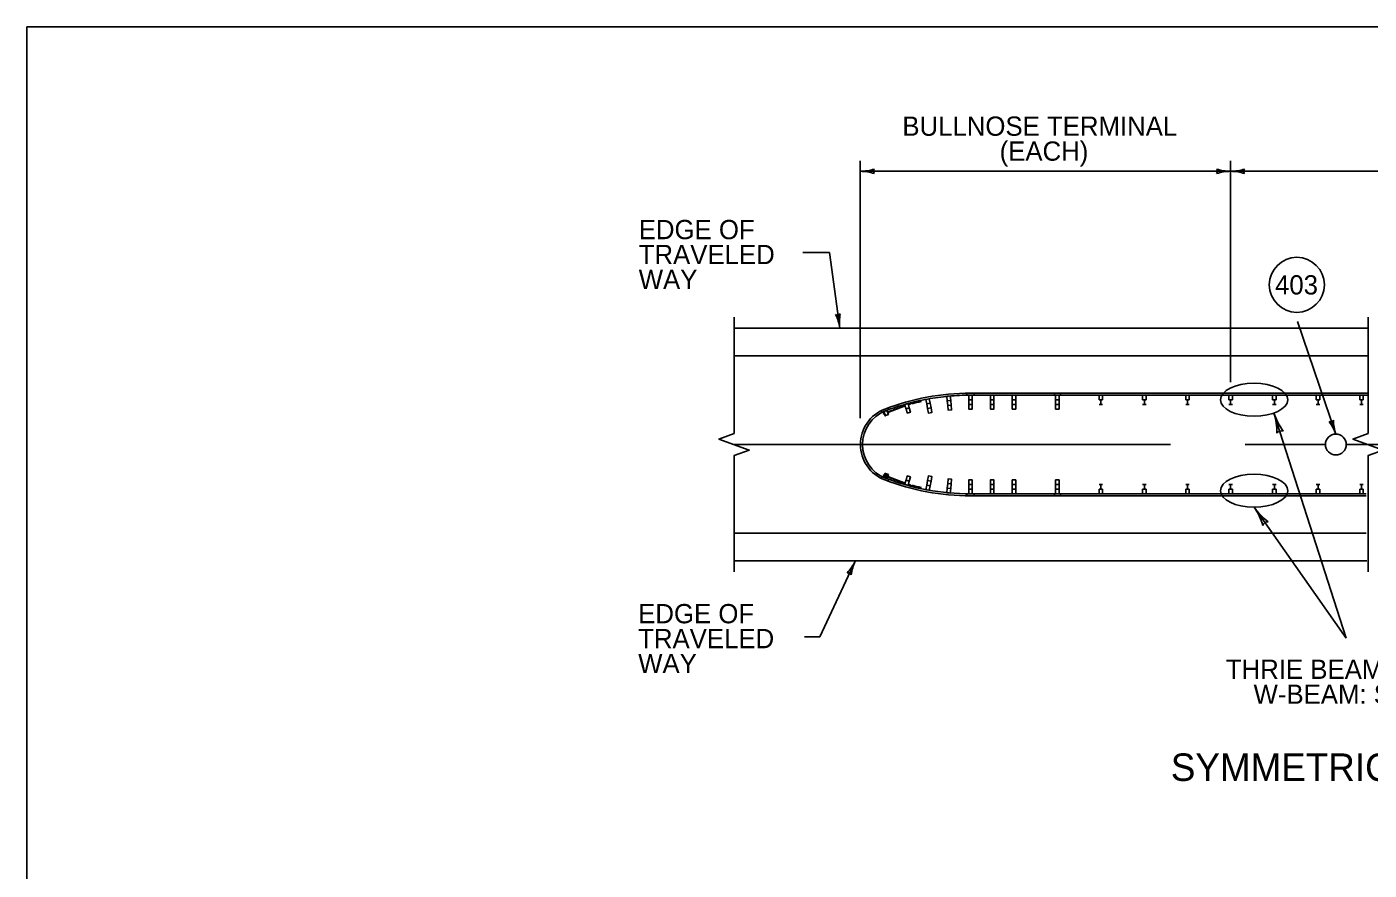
# Model space of a CAD drawing. Extents: x 503 to 668, y 143 to 243.
# Drawn here: x 502.9 to 551.67, y 212.65 to 243.29 of the extents above; entities that cross this region are included whole.
import ezdxf

# ---------------------------------------------------------------- set-up
doc = ezdxf.new("R2010")
doc.units = 0
for name, color, linetype in [('Level 1', 7, 'Continuous'), ('Level 2', 7, 'Continuous'), ('R_PL_GRAILLT_PR', 7, 'Continuous'), ('SB_PL_CUTLINE_PR', 7, 'Continuous'), ('SB_PL_INFOSTD_PT', 7, 'Continuous'), ('SB_STD_PT', 7, 'Continuous')]:
    doc.layers.add(name, color=color, linetype=linetype)

msp = doc.modelspace()

# ---------------------------------------------------------------- linework, layer by layer
at = {"layer": 'Level 1'}
for p, q in [((535.376, 229.717), (535.385, 229.674)), ((537.05, 229.908), (537.05, 229.979)), ((537.182, 229.98), (551.61, 229.98)), ((537.182, 229.909), (543.436, 229.909)), ((537.314, 229.909), (537.314, 229.98)), ((540.228, 229.909), (540.228, 229.98)), ((540.45, 229.909), (540.45, 229.98)), ((541.855, 229.909), (541.855, 229.74)), ((541.982, 229.74), (541.855, 229.74)), ((541.918, 229.74), (541.918, 229.572)), ((541.982, 229.909), (541.982, 229.74)), ((551.607, 229.909), (543.431, 229.909)), ((543.436, 229.909), (543.436, 229.74)), ((543.562, 229.74), (543.436, 229.74)), ((543.499, 229.74), (543.499, 229.572)), ((543.562, 229.909), (543.562, 229.74)), ((545.005, 229.909), (545.005, 229.74)), ((545.131, 229.74), (545.005, 229.74)), ((545.068, 229.74), (545.068, 229.572)), ((545.131, 229.909), (545.131, 229.74)), ((546.571, 229.909), (546.571, 229.74)), ((546.697, 229.74), (546.571, 229.74)), ((546.634, 229.74), (546.634, 229.572)), ((546.697, 229.909), (546.697, 229.74)), ((548.16, 229.909), (548.16, 229.74)), ((548.286, 229.74), (548.16, 229.74)), ((548.223, 229.74), (548.223, 229.572)), ((548.286, 229.909), (548.286, 229.74)), ((549.745, 229.909), (549.745, 229.74)), ((549.871, 229.74), (549.745, 229.74)), ((549.808, 229.74), (549.808, 229.572)), ((549.871, 229.909), (549.871, 229.74)), ((551.327, 229.909), (551.327, 229.74)), ((551.453, 229.74), (551.327, 229.74)), ((551.39, 229.74), (551.39, 229.572)), ((551.453, 229.909), (551.453, 229.74)), ((533.944, 229.348), (533.97, 229.281)), ((534.021, 229.229), (534.03, 229.233)), ((534.021, 229.229), (534.025, 229.22)), ((534.022, 229.307), (534.08, 229.156)), ((534.025, 229.22), (534.034, 229.224)), ((534.028, 229.238), (534.039, 229.242)), ((534.036, 229.219), (534.028, 229.238)), ((534.031, 229.232), (534.041, 229.236)), ((534.04, 229.262), (534.032, 229.259)), ((534.032, 229.259), (534.053, 229.205)), ((534.033, 229.225), (534.044, 229.229)), ((534.036, 229.219), (534.046, 229.223)), ((534.037, 229.313), (534.095, 229.162)), ((534.039, 229.242), (534.046, 229.223)), ((534.04, 229.262), (534.06, 229.208)), ((534.17, 229.289), (534.802, 229.531)), ((534.174, 229.277), (534.205, 229.302)), ((534.176, 229.275), (534.806, 229.516)), ((534.188, 229.449), (534.213, 229.382)), ((534.209, 229.288), (534.244, 229.318)), ((534.25, 229.305), (534.29, 229.334)), ((534.294, 229.32), (534.334, 229.352)), ((534.339, 229.339), (534.378, 229.368)), ((534.383, 229.354), (534.422, 229.385)), ((534.427, 229.373), (534.467, 229.402)), ((534.472, 229.388), (534.51, 229.419)), ((534.516, 229.406), (534.555, 229.436)), ((534.56, 229.423), (534.599, 229.453)), ((534.604, 229.439), (534.644, 229.47)), ((534.649, 229.457), (534.687, 229.487)), ((534.693, 229.473), (534.732, 229.504)), ((534.737, 229.491), (534.776, 229.52)), ((534.782, 229.507), (534.804, 229.524)), ((534.92, 229.577), (535.051, 229.626)), ((534.924, 229.562), (534.971, 229.596)), ((534.925, 229.561), (535.056, 229.612)), ((534.973, 229.579), (535.022, 229.615)), ((535.048, 229.64), (535.059, 229.598)), ((535.051, 229.626), (535.056, 229.612)), ((541.855, 229.572), (541.982, 229.572)), ((543.436, 229.572), (543.562, 229.572)), ((545.005, 229.572), (545.131, 229.572)), ((546.571, 229.572), (546.697, 229.572)), ((548.16, 229.572), (548.286, 229.572)), ((549.745, 229.572), (549.871, 229.572)), ((551.327, 229.572), (551.453, 229.572)), ((534.06, 229.208), (534.053, 229.205)), ((534.095, 229.162), (534.08, 229.156)), ((533.944, 226.88), (533.97, 226.947)), ((534.021, 226.999), (534.025, 227.008)), ((534.021, 226.999), (534.03, 226.996)), ((534.022, 226.922), (534.08, 227.072)), ((534.025, 227.008), (534.034, 227.005)), ((534.036, 227.01), (534.028, 226.991)), ((534.028, 226.991), (534.039, 226.987)), ((534.031, 226.997), (534.041, 226.993)), ((534.032, 226.969), (534.053, 227.023)), ((534.04, 226.966), (534.032, 226.969)), ((534.033, 227.004), (534.044, 227)), ((534.036, 227.01), (534.046, 227.006)), ((534.039, 226.987), (534.046, 227.006)), ((534.06, 227.02), (534.053, 227.023)), ((534.163, 226.922), (534.055, 226.963)), ((534.173, 226.946), (534.065, 226.988)), ((534.182, 226.971), (534.074, 227.012)), ((534.095, 227.066), (534.08, 227.072)), ((534.093, 227.061), (534.095, 227.066)), ((534.17, 226.939), (534.802, 226.697)), ((534.174, 226.951), (534.205, 226.926)), ((534.176, 226.954), (534.806, 226.712)), ((534.188, 226.78), (534.213, 226.846)), ((534.209, 226.94), (534.244, 226.91)), ((534.25, 226.924), (534.29, 226.895)), ((534.294, 226.908), (534.334, 226.876)), ((534.339, 226.889), (534.378, 226.86)), ((534.383, 226.874), (534.422, 226.843)), ((534.427, 226.855), (534.467, 226.826)), ((534.472, 226.84), (534.51, 226.809)), ((534.516, 226.823), (534.555, 226.792)), ((534.56, 226.805), (534.599, 226.775)), ((534.604, 226.79), (534.644, 226.758)), ((534.649, 226.771), (534.687, 226.741)), ((534.693, 226.755), (534.732, 226.725)), ((534.737, 226.737), (534.776, 226.708)), ((534.782, 226.722), (534.804, 226.704)), ((534.92, 226.652), (535.051, 226.602)), ((534.924, 226.666), (534.971, 226.632)), ((534.925, 226.667), (535.056, 226.617)), ((534.973, 226.649), (535.022, 226.613)), ((535.048, 226.588), (535.059, 226.631)), ((535.051, 226.602), (535.056, 226.617)), ((535.376, 226.511), (535.385, 226.554)), ((537.05, 226.321), (537.05, 226.25)), ((537.182, 226.32), (543.436, 226.32)), ((537.314, 226.32), (537.314, 226.249)), ((540.228, 226.32), (540.228, 226.249)), ((540.45, 226.32), (540.45, 226.249)), ((541.855, 226.657), (541.982, 226.657)), ((541.982, 226.488), (541.855, 226.488)), ((541.855, 226.32), (541.855, 226.488)), ((541.918, 226.488), (541.918, 226.657)), ((541.982, 226.32), (541.982, 226.488)), ((543.436, 226.657), (543.562, 226.657)), ((543.562, 226.488), (543.436, 226.488)), ((543.436, 226.32), (543.436, 226.488)), ((551.562, 226.32), (543.436, 226.32)), ((543.499, 226.488), (543.499, 226.657)), ((543.562, 226.32), (543.562, 226.488)), ((545.005, 226.657), (545.131, 226.657)), ((545.131, 226.488), (545.005, 226.488)), ((545.005, 226.32), (545.005, 226.488)), ((545.068, 226.488), (545.068, 226.657)), ((545.131, 226.32), (545.131, 226.488)), ((546.571, 226.657), (546.697, 226.657)), ((546.697, 226.488), (546.571, 226.488)), ((546.571, 226.32), (546.571, 226.488)), ((546.634, 226.488), (546.634, 226.657)), ((546.697, 226.32), (546.697, 226.488)), ((548.16, 226.657), (548.286, 226.657)), ((548.286, 226.488), (548.16, 226.488)), ((548.16, 226.32), (548.16, 226.488)), ((548.223, 226.488), (548.223, 226.657)), ((548.286, 226.32), (548.286, 226.488)), ((549.745, 226.657), (549.871, 226.657)), ((549.871, 226.488), (549.745, 226.488)), ((549.745, 226.32), (549.745, 226.488)), ((549.808, 226.488), (549.808, 226.657)), ((549.871, 226.32), (549.871, 226.488)), ((551.327, 226.657), (551.453, 226.657)), ((551.453, 226.488), (551.327, 226.488)), ((551.327, 226.32), (551.327, 226.488)), ((551.39, 226.488), (551.39, 226.657)), ((551.453, 226.32), (551.453, 226.488)), ((537.182, 226.249), (551.562, 226.249))]:
    msp.add_line(p, q, dxfattribs=at)
for points in [[(535.562, 229.755), (535.686, 229.778), (535.716, 229.612), (535.592, 229.589), (535.562, 229.755)], [(536.323, 229.866), (536.449, 229.878), (536.465, 229.71), (536.339, 229.698), (536.323, 229.866)], [(536.339, 229.698), (536.465, 229.71), (536.48, 229.542), (536.355, 229.53), (536.339, 229.698)], [(537.119, 229.909), (537.245, 229.909), (537.245, 229.74), (537.119, 229.74), (537.119, 229.909)], [(537.119, 229.74), (537.245, 229.74), (537.245, 229.572), (537.119, 229.572), (537.119, 229.74)], [(537.908, 229.909), (538.035, 229.909), (538.035, 229.74), (537.908, 229.74), (537.908, 229.909)], [(537.908, 229.74), (538.035, 229.74), (538.035, 229.572), (537.908, 229.572), (537.908, 229.74)], [(538.698, 229.909), (538.824, 229.909), (538.824, 229.74), (538.698, 229.74), (538.698, 229.909)], [(538.698, 229.74), (538.824, 229.74), (538.824, 229.572), (538.698, 229.572), (538.698, 229.74)], [(540.276, 229.909), (540.403, 229.909), (540.403, 229.74), (540.276, 229.74), (540.276, 229.909)], [(540.276, 229.74), (540.403, 229.74), (540.403, 229.572), (540.276, 229.572), (540.276, 229.74)], [(534.022, 229.309), (534.144, 229.356), (534.201, 229.209), (534.093, 229.167), (534.036, 229.314)], [(534.791, 229.571), (534.913, 229.605), (534.958, 229.443), (534.836, 229.408), (534.791, 229.571)], [(534.842, 229.41), (534.953, 229.441), (534.996, 229.289), (534.884, 229.258), (534.842, 229.41)], [(535.592, 229.589), (535.716, 229.612), (535.747, 229.447), (535.622, 229.424), (535.592, 229.589)], [(535.622, 229.424), (535.747, 229.447), (535.777, 229.281), (535.653, 229.258), (535.622, 229.424)], [(536.355, 229.53), (536.48, 229.542), (536.496, 229.374), (536.37, 229.363), (536.355, 229.53)], [(537.119, 229.572), (537.245, 229.572), (537.245, 229.403), (537.119, 229.403), (537.119, 229.572)], [(537.908, 229.572), (538.035, 229.572), (538.035, 229.403), (537.908, 229.403), (537.908, 229.572)], [(538.698, 229.572), (538.824, 229.572), (538.824, 229.403), (538.698, 229.403), (538.698, 229.572)], [(540.276, 229.572), (540.403, 229.572), (540.403, 229.403), (540.276, 229.403), (540.276, 229.572)], [(534.037, 226.915), (534.144, 226.872), (534.201, 227.02), (534.093, 227.061), (534.037, 226.915)], [(534.791, 226.658), (534.913, 226.624), (534.958, 226.786), (534.836, 226.82), (534.791, 226.658)], [(534.842, 226.818), (534.953, 226.787), (534.996, 226.939), (534.884, 226.97), (534.842, 226.818)], [(535.592, 226.639), (535.716, 226.616), (535.747, 226.782), (535.622, 226.805), (535.592, 226.639)], [(535.622, 226.805), (535.747, 226.782), (535.777, 226.947), (535.653, 226.97), (535.622, 226.805)], [(536.355, 226.698), (536.48, 226.686), (536.496, 226.854), (536.37, 226.866), (536.355, 226.698)], [(537.119, 226.657), (537.245, 226.657), (537.245, 226.825), (537.119, 226.825), (537.119, 226.657)], [(537.908, 226.657), (538.035, 226.657), (538.035, 226.825), (537.908, 226.825), (537.908, 226.657)], [(538.698, 226.657), (538.824, 226.657), (538.824, 226.825), (538.698, 226.825), (538.698, 226.657)], [(540.276, 226.657), (540.403, 226.657), (540.403, 226.825), (540.276, 226.825), (540.276, 226.657)], [(535.562, 226.473), (535.686, 226.45), (535.716, 226.616), (535.592, 226.639), (535.562, 226.473)], [(536.324, 226.362), (536.449, 226.351), (536.465, 226.518), (536.339, 226.53), (536.324, 226.362)], [(536.339, 226.53), (536.465, 226.518), (536.48, 226.686), (536.355, 226.698), (536.339, 226.53)], [(537.119, 226.488), (537.245, 226.488), (537.245, 226.657), (537.119, 226.657), (537.119, 226.488)], [(537.119, 226.32), (537.245, 226.32), (537.245, 226.488), (537.119, 226.488), (537.119, 226.32)], [(537.908, 226.488), (538.035, 226.488), (538.035, 226.657), (537.908, 226.657), (537.908, 226.488)], [(537.908, 226.32), (538.035, 226.32), (538.035, 226.488), (537.908, 226.488), (537.908, 226.32)], [(538.698, 226.488), (538.824, 226.488), (538.824, 226.657), (538.698, 226.657), (538.698, 226.488)], [(538.698, 226.32), (538.824, 226.32), (538.824, 226.488), (538.698, 226.488), (538.698, 226.32)], [(540.276, 226.488), (540.403, 226.488), (540.403, 226.657), (540.276, 226.657), (540.276, 226.488)], [(540.276, 226.32), (540.403, 226.32), (540.403, 226.488), (540.276, 226.488), (540.276, 226.32)]]:
    msp.add_lwpolyline(points, dxfattribs=at)
for centre, radius, start, end in [((537.182, 221.29), 8.69, 89.9996, 111.02), ((537.182, 221.29), 8.619, 100.4167, 105.6858), ((537.182, 221.29), 8.619, 102.0959, 104.3344), ((537.182, 221.29), 8.619, 95.2963, 100.4167), ((537.182, 221.29), 8.619, 89.9996, 95.2963), ((534.563, 228.114), 1.38, 111.1413, 248.8587), ((534.563, 228.114), 1.309, 111.1413, 248.8587), ((537.182, 221.29), 8.619, 105.6858, 111.02), ((537.182, 221.29), 8.575, 102.0959, 104.3344), ((537.182, 234.939), 8.69, 248.98, 270.0004), ((537.182, 234.939), 8.619, 248.98, 270.0004), ((537.182, 234.939), 8.619, 255.6656, 257.9041), ((537.182, 234.939), 8.575, 255.6656, 257.9041)]:
    msp.add_arc(centre, radius, start, end, dxfattribs=at)
at = {"layer": 'Level 2'}
for p, q in [((533.179, 229.067), (533.179, 238.428)), ((533.179, 238.043), (546.634, 238.043)), ((546.634, 230.381), (546.634, 238.428)), ((546.634, 238.043), (558.725, 238.043)), ((531.088, 235.088), (532.057, 235.091)), ((532.057, 235.091), (532.435, 232.347)), ((550.456, 228.493), (549.065, 232.588)), ((550.834, 221.073), (548.208, 229.258)), ((528.592, 228.114), (544.451, 228.114)), ((547.157, 228.114), (550.077, 228.114)), ((550.835, 228.114), (554.572, 228.114)), ((550.834, 221.073), (547.484, 225.837)), ((531.711, 221.124), (532.991, 223.872)), ((531.148, 221.124), (531.711, 221.124))]:
    msp.add_line(p, q, dxfattribs=at)
for points in [[(528.592, 232.748), (528.592, 228.515), (528.042, 228.314), (529.142, 227.914), (528.592, 227.714), (528.592, 223.481)], [(551.627, 232.748), (551.627, 228.515), (551.077, 228.314), (552.177, 227.914), (551.627, 227.714), (551.627, 223.481)]]:
    msp.add_lwpolyline(points, dxfattribs=at)
msp.add_circle((549.039, 233.917), 1, dxfattribs=at)
for centre, radius, start, end in [((533.179, 239.63), 1.587, 270.0061, 288.6528), ((533.179, 236.456), 1.587, 71.3312, 90), ((533.179, 236.456), 1.587, 90, 90.0122), ((533.783, 238.043), 0.127, 139.1087, 221.2254), ((546.03, 238.043), 0.127, 318.7746, 40.8913), ((546.634, 239.63), 1.587, 251.3472, 269.9939), ((546.634, 236.455), 1.587, 90, 108.6688), ((546.634, 236.456), 1.587, 90, 90.0122), ((546.634, 239.63), 1.587, 270.0061, 288.6528), ((546.634, 236.456), 1.587, 71.3312, 90), ((546.634, 236.455), 1.587, 89.9878, 90), ((547.237, 238.043), 0.127, 139.1087, 221.2254), ((532.351, 232.945), 0.127, 237.0836, 319.2003), ((530.862, 232.127), 1.587, 7.981, 26.6277), ((534.007, 232.567), 1.587, 169.3061, 187.9749), ((534.007, 232.567), 1.587, 187.9749, 187.9871), ((546.031, 228.565), 2.284, 358.9829, 17.6517), ((546.031, 228.565), 2.284, 17.6517, 17.6639), ((550.384, 229.95), 2.284, 197.6578, 216.3045), ((550.257, 229.063), 0.127, 248.3097, 330.4264), ((548.957, 227.971), 1.587, 19.2071, 37.8539), ((551.955, 229.015), 1.587, 180.5322, 199.201), ((548.471, 228.43), 0.183, 66.7604, 148.8771), ((551.955, 229.015), 1.587, 199.201, 199.2132), ((545.607, 224.543), 2.284, 15.9829, 34.6517), ((549.365, 227.141), 2.284, 214.6578, 233.3045), ((545.607, 224.543), 2.284, 34.6517, 34.6639), ((547.98, 225.127), 0.183, 83.7604, 165.8771), ((531.557, 224.551), 1.587, 315.9829, 334.6517), ((534.426, 223.192), 1.587, 154.6578, 173.3045), ((531.557, 224.551), 1.587, 334.6517, 334.6639), ((532.733, 223.326), 0.127, 23.7604, 105.8771)]:
    msp.add_arc(centre, radius, start, end, dxfattribs=at)
for centre in [(547.484, 229.74), (547.484, 226.436)]:
    msp.add_ellipse(centre, major_axis=(1.223, 0), ratio=0.489328, dxfattribs=at)
at = {"layer": 'R_PL_GRAILLT_PR'}
for p, q in [((551.627, 231.337), (528.592, 231.337)), ((551.562, 224.892), (528.592, 224.892))]:
    msp.add_line(p, q, dxfattribs=at)
at = {"layer": 'SB_PL_CUTLINE_PR'}
for p, q in [((551.627, 232.347), (528.592, 232.347)), ((551.576, 223.881), (528.592, 223.881))]:
    msp.add_line(p, q, dxfattribs=at)
at = {"layer": 'SB_PL_INFOSTD_PT'}
msp.add_circle((550.456, 228.114), 0.379, dxfattribs=at)
at = {"layer": 'SB_STD_PT'}
msp.add_lwpolyline([(502.896, 143.168), (667.897, 143.168), (667.897, 243.293), (502.896, 243.293)], close=True, dxfattribs=at)

# ---------------------------------------------------------------- texts
at = {"layer": 'SB_PL_INFOSTD_PT'}
for s, height, p in [('BULLNOSE TERMINAL', 0.7, (534.706, 239.334)), ('(EACH)', 0.7, (538.24, 238.428)), ('EDGE OF ', 0.7, (525.128, 235.576)), ('TRAVELED', 0.7, (525.128, 234.67)), ('WAY', 0.7, (525.128, 233.764)), ('403', 0.7, (548.246, 233.567)), ('EDGE OF ', 0.7, (525.108, 221.617)), ('TRAVELED', 0.7, (525.108, 220.711)), ('WAY', 0.7, (525.108, 219.806)), ('THRIE BEAM: SEE DETAIL A', 0.7, (546.46, 219.596)), ('W-BEAM: SEE DETAIL B', 0.7, (547.466, 218.69)), ('SYMMETRICAL BULLNOSE', 1, (544.46, 215.887))]:
    msp.add_text(s, height=height, dxfattribs=at).set_placement(p)

doc.saveas('drawing.dxf')
